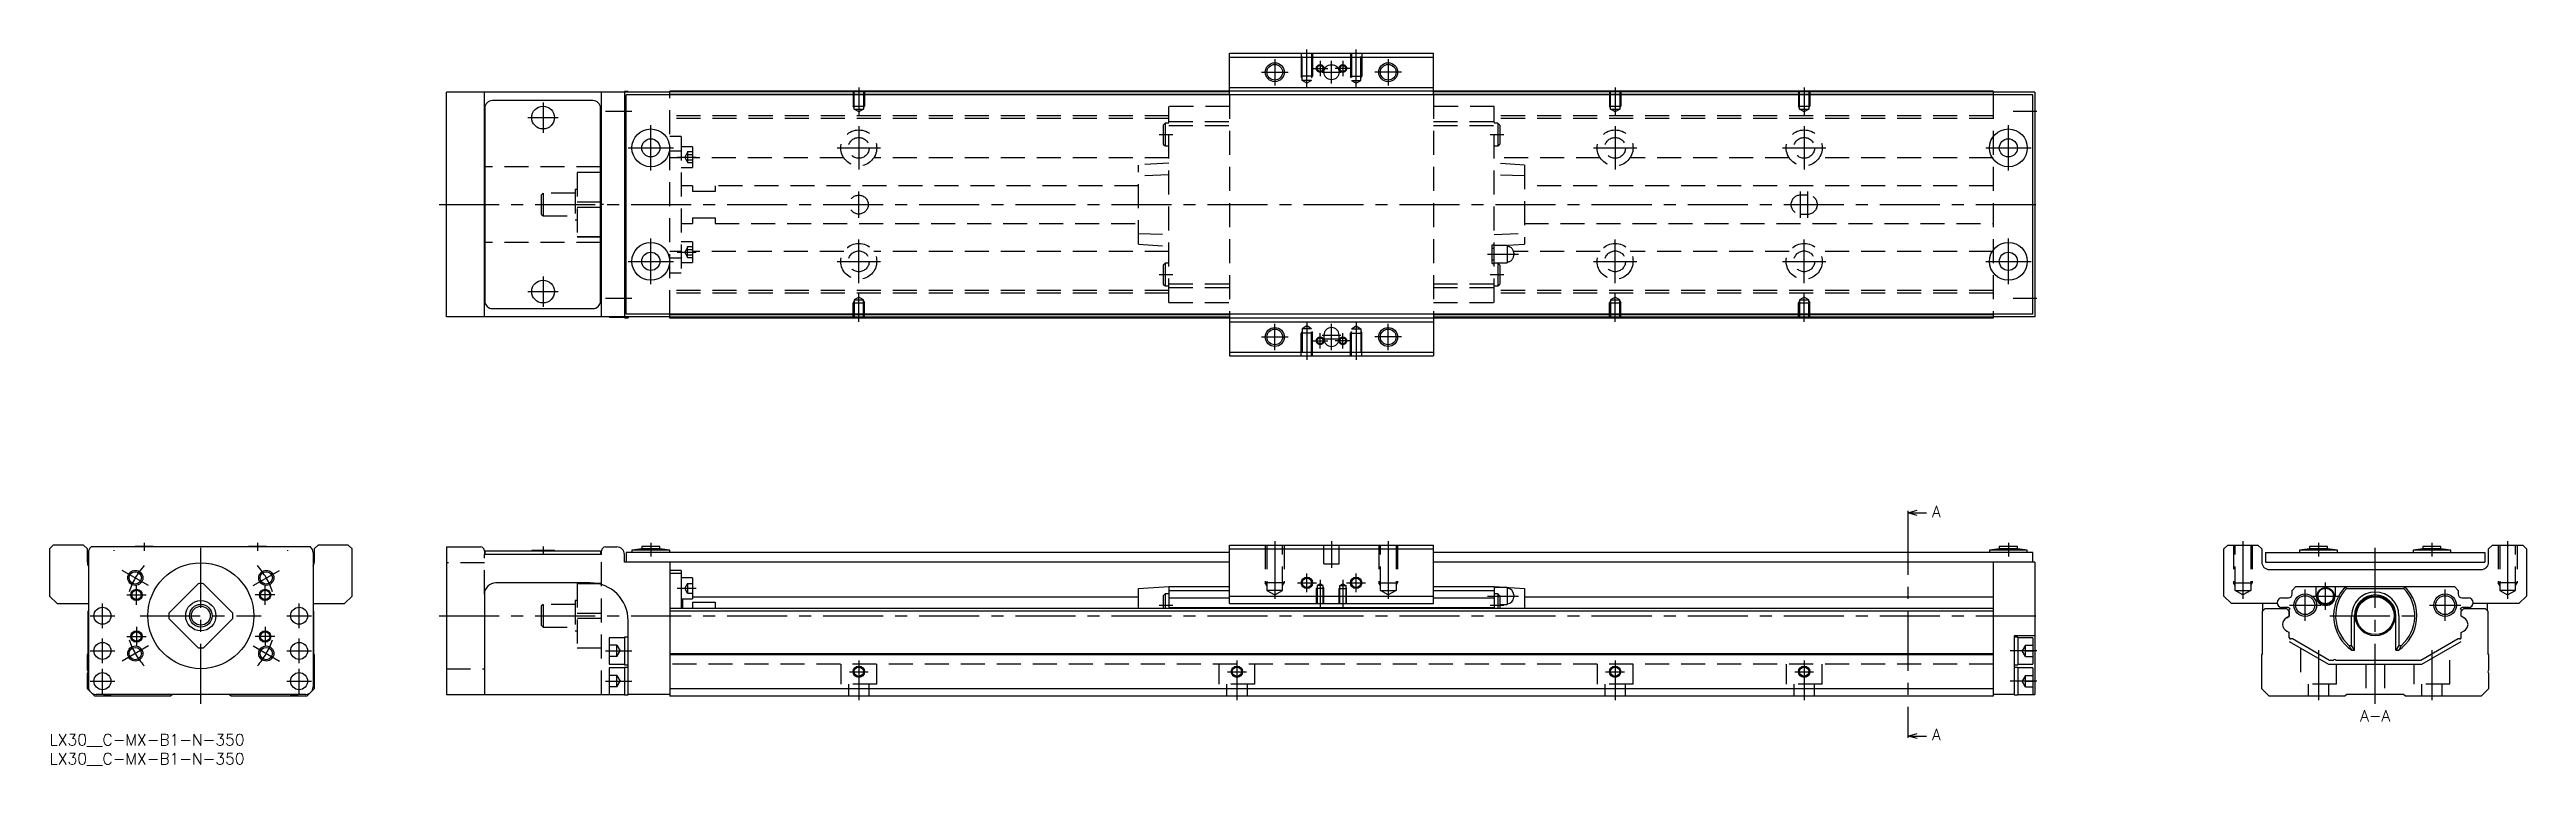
# Model space of a CAD drawing. Extents: x 0 to 655, y -8 to 181.
import ezdxf

# ---------------------------------------------------------------- set-up
doc = ezdxf.new("R2010")
doc.units = 0
doc.header["$LTSCALE"] = 0.5
doc.linetypes.add('CENTER', pattern=[50.8, 31.75, -6.35, 6.35, -6.35])
doc.linetypes.add('DASHED', pattern=[19.05, 12.7, -6.35])
for name, color, linetype in [('MSM_CENTER', 1, 'CENTER'), ('MSM_CONTINUOUS', 7, 'CONTINUOUS'), ('MSM_DASHED', 4, 'DASHED'), ('MSM_NARROW', 5, 'CONTINUOUS'), ('MSM_PART_NUMBER', 7, 'CONTINUOUS')]:
    doc.layers.add(name, color=color, linetype=linetype)
doc.styles.get("Standard").update_dxf_attribs({"font": 'txt.shx', "height": 3, "bigfont": 'bigfont.shx'})

# ---------------------------------------------------------------- blocks, each defined once
blk = doc.blocks.new('*U2')
at = {"layer": 'MSM_PART_NUMBER'}
blk.add_text('LX30__C-MX-B1-N-350', height=3, dxfattribs=at).set_placement((0, -3))
blk = doc.blocks.new('*U3')
at = {"layer": 'MSM_PART_NUMBER'}
blk.add_text('LX30__C-MX-B1-N-350', height=3, dxfattribs=at).set_placement((0, -8))

msp = doc.modelspace()

# ---------------------------------------------------------------- linework, layer by layer
at = {"layer": 'MSM_CENTER'}
for p, q in [((324, 178.5), (324, 171.5)), ((332.5, 171.09), (332.5, 181)), ((336, 178), (336, 174)), ((339, 172), (339, 178)), ((342, 178), (342, 174)), ((345.5, 171.09), (345.5, 181)), ((354, 178.5), (354, 171.5)), ((214, 171), (214, 163.49)), ((320.5, 175), (327.5, 175)), ((334, 176), (338, 176)), ((336.5, 175), (341.5, 175)), ((344, 176), (340, 176)), ((357.5, 175), (350.5, 175)), ((414, 171), (414, 163.49)), ((464, 171), (464, 163.49)), ((130.5, 167), (130.5, 159)), ((147, 164.7), (154, 164.7)), ((519.25, 164.7), (525.5, 164.7)), ((126.5, 163), (134.5, 163)), ((159, 149), (159, 161)), ((214, 160.75), (214, 149.25)), ((293.43, 158.5), (297.07, 158.5)), ((380.93, 158.5), (384.57, 158.5)), ((414, 160.75), (414, 149.25)), ((464, 160.75), (464, 149.25)), ((518, 149), (518, 161)), ((153, 155), (165, 155)), ((166, 152.55), (171, 152.55)), ((208.25, 155), (219.75, 155)), ((408.25, 155), (419.75, 155)), ((458.25, 155), (469.75, 155)), ((512, 155), (524, 155)), ((103, 140), (527, 140)), ((214, 136.5), (214, 143.5)), ((463, 136.5), (463, 143.5)), ((465, 136.5), (465, 143.5)), ((153, 125), (165, 125)), ((159, 119), (159, 131)), ((166, 127.44), (171, 127.44)), ((208.25, 125), (219.75, 125)), ((214, 119.25), (214, 130.75)), ((380.22, 126.9), (388.49, 126.9)), ((408.25, 125), (419.75, 125)), ((414, 119.25), (414, 130.75)), ((458.25, 125), (469.75, 125)), ((464, 119.25), (464, 130.75)), ((512, 125), (524, 125)), ((518, 119), (518, 131)), ((130.5, 121), (130.5, 113)), ((293.43, 121.5), (297.07, 121.5)), ((380.93, 121.5), (384.57, 121.5)), ((126.5, 117), (134.5, 117)), ((147, 115.3), (154, 115.3)), ((214, 109), (214, 116.51)), ((414, 109), (414, 116.51)), ((464, 109), (464, 116.51)), ((519.25, 115.3), (525.5, 115.3)), ((320.5, 105), (327.5, 105)), ((324, 101.5), (324, 108.5)), ((332.5, 108.91), (332.5, 99)), ((336, 102), (336, 106)), ((336.5, 105.5), (341.5, 105.5)), ((339, 101.5), (339, 108.5)), ((342, 102), (342, 106)), ((345.5, 108.91), (345.5, 99)), ((357.5, 105), (350.5, 105)), ((354, 101.5), (354, 108.5)), ((334, 104), (338, 104)), ((336.5, 104.5), (341.5, 104.5)), ((344, 104), (340, 104)), ((491.38, 58), (491.38, 0)), ((17, 48.6), (17, 48.49)), ((25, 50.6), (25, 48.5)), ((40, 8), (40, 51.5)), ((55, 50.6), (55, 48.5)), ((63, 48.49), (63, 48.6)), ((130.5, 49.6), (130.5, 47.49)), ((159, 50.6), (159, 47)), ((324, 51), (324, 35.81)), ((339, 51), (339, 44)), ((354, 51), (354, 35.81)), ((518, 50.6), (518, 47)), ((580, 51), (580, 35.81)), ((600, 50.6), (600, 47)), ((615, 8), (615, 51.5)), ((630, 50.6), (630, 47)), ((650, 51), (650, 35.81)), ((26.14, 39.3), (19.22, 43.3)), ((23, 34.22), (23, 39.38)), ((53.86, 39.3), (60.78, 43.3)), ((57, 34.22), (57, 39.38)), ((330, 40), (335, 40)), ((332.5, 37.5), (332.5, 42.5)), ((336, 40.76), (336, 33.5)), ((342, 40.76), (342, 33.5)), ((343, 40), (348, 40)), ((345.5, 37.5), (345.5, 42.5)), ((601.9, 32.87), (601.9, 40.12)), ((14, 28.05), (14, 34.55)), ((20.42, 36.8), (25.57, 36.8)), ((59.57, 36.8), (54.42, 36.8)), ((66, 28.05), (66, 34.55)), ((166, 38.55), (171, 38.55)), ((293.43, 34.1), (297.07, 34.1)), ((380.22, 36.5), (388.49, 36.5)), ((380.93, 34.1), (384.57, 34.1)), ((592.35, 34.1), (600.65, 34.1)), ((596.5, 29.95), (596.5, 38.25)), ((598.27, 36.5), (605.52, 36.5)), ((629.35, 34.1), (637.65, 34.1)), ((633.5, 29.95), (633.5, 38.25)), ((10.75, 31.3), (17.25, 31.3)), ((23, 28.38), (23, 23.23)), ((24, 31.3), (56, 31.3)), ((57, 28.38), (57, 23.23)), ((62.75, 31.3), (69.25, 31.3)), ((103, 31.3), (527, 31.3)), ((603, 31.3), (627, 31.3)), ((10.75, 22), (17.25, 22)), ((14, 18.75), (14, 25.25)), ((26.14, 23.3), (19.22, 19.3)), ((20.42, 25.8), (25.57, 25.8)), ((53.86, 23.3), (60.78, 19.3)), ((59.57, 25.8), (54.42, 25.8)), ((62.75, 22), (69.25, 22)), ((66, 18.75), (66, 25.25)), ((147, 22), (154, 22)), ((525.5, 22), (518.5, 22)), ((600, 22.18), (600, 9)), ((630, 22.18), (630, 9)), ((10.75, 14), (17.25, 14)), ((14, 10.75), (14, 17.25)), ((62.75, 14), (69.25, 14)), ((66, 10.75), (66, 17.25)), ((147, 14), (154, 14)), ((211.5, 16.5), (216.5, 16.5)), ((214, 19.5), (214, 9)), ((311.5, 16.5), (316.5, 16.5)), ((314, 19.5), (314, 9)), ((411.5, 16.5), (416.5, 16.5)), ((414, 19.5), (414, 9)), ((461.5, 16.5), (466.5, 16.5)), ((464, 19.5), (464, 9)), ((525.5, 14), (518.5, 14))]:
    msp.add_line(p, q, dxfattribs=at)
for start, end in [(138.53845, 161.46155), (18.53845, 41.46155), (198.53845, 221.46155), (318.53845, 341.46155)]:
    msp.add_arc((40, 31.3), 20, start, end, dxfattribs=at)
at = {"layer": 'MSM_CONTINUOUS'}
for p, q in [((312, 169), (312, 180)), ((312, 180), (366, 180)), ((312, 179), (366, 179)), ((366, 169), (366, 180)), ((312, 171), (366, 171)), ((105, 110.3), (105, 169.7)), ((164, 169.7), (105, 169.7)), ((115, 110.3), (115, 169.7)), ((115.1, 165.5), (115.1, 114.5)), ((143.7, 167.5), (117.1, 167.5)), ((145.7, 114.5), (145.7, 165.5)), ((146, 110.3), (146, 169.7)), ((148, 169.75), (148, 169.7)), ((152, 169.75), (148, 169.75)), ((153, 169.9), (152, 169.9)), ((152, 169.9), (152, 110.1)), ((152.5, 111), (152.5, 169)), ((524.5, 169), (152.5, 169)), ((153, 169.9), (153, 169.7)), ((164, 169), (164, 170)), ((514, 170), (164, 170)), ((312, 169.8), (164, 169.8)), ((312, 169.1), (164, 169.1)), ((514, 169.8), (366, 169.8)), ((514, 169.1), (366, 169.1)), ((514, 170), (514, 169)), ((525, 169.7), (514, 169.7)), ((524.5, 111), (524.5, 169)), ((525, 169.7), (525, 110.3)), ((115, 158.2), (115.1, 158.2)), ((145.7, 158.2), (146, 158.2)), ((115.1, 150), (115, 150)), ((146, 150), (145.7, 150)), ((146, 148.5), (145.7, 148.5)), ((146, 148.47), (145.7, 148.47)), ((145.7, 140.72), (146, 140.72)), ((146, 139.28), (145.7, 139.28)), ((146, 131.53), (145.7, 131.53)), ((146, 131.5), (145.7, 131.5)), ((115.1, 130), (115, 130)), ((146, 130), (145.7, 130)), ((115.1, 121.8), (115, 121.8)), ((146, 121.8), (145.7, 121.8)), ((117.1, 112.5), (143.7, 112.5)), ((164, 110.3), (105, 110.3)), ((148, 110.3), (148, 110.25)), ((148, 110.25), (152, 110.25)), ((152, 110.1), (153, 110.1)), ((524.5, 111), (152.5, 111)), ((153, 110.3), (153, 110.1)), ((164, 110), (164, 111)), ((312, 110.9), (164, 110.9)), ((312, 110.2), (164, 110.2)), ((514, 110), (164, 110)), ((312, 111), (312, 100)), ((312, 109), (366, 109)), ((337, 105.5), (337, 104.5)), ((341, 104.5), (341, 105.5)), ((366, 111), (366, 100)), ((514, 110.9), (366, 110.9)), ((514, 110.2), (366, 110.2)), ((514, 111), (514, 110)), ((525, 110.3), (514, 110.3)), ((312, 101), (366, 101)), ((312, 100), (366, 100)), ((491.38, 58.5), (493.87, 59.17)), ((491.38, 59), (491.38, 58)), ((493.87, 57.83), (491.38, 58.5)), ((491.38, 58.5), (496.38, 58.5)), ((1, 50), (0, 49)), ((0, 49), (0, 36.5)), ((9, 50), (1, 50)), ((10, 49), (9, 50)), ((10, 45.5), (10, 49)), ((10.3, 48), (10.3, 12.5)), ((69.02, 49.5), (10.98, 49.5)), ((22.6, 49.6), (22.6, 49.5)), ((27.4, 49.6), (22.6, 49.6)), ((27.4, 49.5), (27.4, 49.6)), ((52.6, 49.6), (52.6, 49.5)), ((57.4, 49.6), (52.6, 49.6)), ((57.4, 49.5), (57.4, 49.6)), ((69.7, 48), (69.7, 12.5)), ((71, 50), (70, 49)), ((70, 49), (70, 45.5)), ((79, 50), (71, 50)), ((80, 49), (79, 50)), ((80, 36.5), (80, 49)), ((105, 49.5), (105, 10.5)), ((105, 49.5), (114, 49.5)), ((115, 48.5), (115, 47.5)), ((146, 47.5), (115, 47.5)), ((115.1, 48.5), (115.1, 47.5)), ((115.1, 48.5), (145.7, 48.5)), ((127.5, 48.6), (133.5, 48.6)), ((127.5, 48.6), (127.5, 48.5)), ((133.5, 48.5), (133.5, 48.6)), ((145.7, 48.5), (145.7, 47.5)), ((146, 47.5), (146, 48.5)), ((147, 49.5), (150, 49.5)), ((152, 45.5), (152, 47.5)), ((152.5, 48), (152.5, 45.5)), ((312, 48), (152.5, 48)), ((156.6, 49), (154, 48.6)), ((154, 48.6), (154, 48)), ((164, 48.6), (154, 48.6)), ((156.6, 49.6), (156.6, 49)), ((161.4, 49.6), (156.6, 49.6)), ((161.4, 49), (156.6, 49)), ((161.4, 49), (161.4, 49.6)), ((164, 48.6), (161.4, 49)), ((164, 48), (164, 48.6)), ((312, 50), (366, 50)), ((312, 34.5), (312, 50)), ((312, 49), (366, 49)), ((366, 34.5), (366, 50)), ((524.5, 48), (366, 48)), ((515.6, 49), (513, 48.6)), ((513, 48.6), (513, 48)), ((523, 48.6), (513, 48.6)), ((515.6, 49.6), (515.6, 49)), ((520.4, 49.6), (515.6, 49.6)), ((520.4, 49), (515.6, 49)), ((520.4, 49), (520.4, 49.6)), ((523, 48.6), (520.4, 49)), ((523, 48), (523, 48.6)), ((524.5, 45.5), (524.5, 48)), ((575, 49), (576, 50)), ((575, 36.5), (575, 49)), ((576, 50), (584, 50)), ((584, 50), (585, 49)), ((585, 49), (585, 45.5)), ((586, 48), (644, 48)), ((586, 48), (586, 45.5)), ((597.6, 49), (595, 48.6)), ((595, 48.6), (595, 48)), ((605, 48.6), (595, 48.6)), ((602.4, 49.6), (597.6, 49.6)), ((597.6, 49.6), (597.6, 49)), ((602.4, 49), (597.6, 49)), ((602.4, 49), (602.4, 49.6)), ((605, 48.6), (602.4, 49)), ((605, 48), (605, 48.6)), ((627.6, 49), (625, 48.6)), ((635, 48.6), (625, 48.6)), ((625, 48.6), (625, 48)), ((632.4, 49.6), (627.6, 49.6)), ((627.6, 49.6), (627.6, 49)), ((632.4, 49), (627.6, 49)), ((632.4, 49), (632.4, 49.6)), ((635, 48.6), (632.4, 49)), ((635, 48), (635, 48.6)), ((644, 48), (644, 45.5)), ((645, 49), (646, 50)), ((645, 45.5), (645, 49)), ((646, 50), (654, 50)), ((654, 50), (655, 49)), ((655, 49), (655, 36.5)), ((39.28, 39.77), (31.53, 32.02)), ((48.47, 32.02), (40.72, 39.77)), ((143, 40), (118, 40)), ((312, 45.5), (152, 45.5)), ((164, 45.5), (164, 10)), ((167, 43.3), (164, 43.3)), ((167, 42.45), (164, 42.45)), ((167, 43.3), (167, 33.2)), ((170, 41.3), (167, 41.3)), ((170, 41.3), (170, 35.8)), ((525, 45.5), (366, 45.5)), ((514, 45.5), (514, 10)), ((525, 45.5), (525, 10.5)), ((586, 45.5), (644, 45.5)), ((587, 43.5), (643, 43.5)), ((0, 36.5), (2, 34.5)), ((2, 34.5), (10.3, 34.5)), ((69.7, 34.5), (78, 34.5)), ((78, 34.5), (80, 36.5)), ((115, 37), (115, 10.5)), ((514, 33.2), (164, 33.2)), ((167, 35.8), (170, 35.8)), ((167.5, 33.2), (167.5, 35.8)), ((170, 36.3), (288, 36.3)), ((170, 34.87), (176, 34.87)), ((170, 34.87), (170, 33.2)), ((176, 34.87), (176, 33.2)), ((288, 38.5), (296, 39)), ((288, 33.2), (288, 38.5)), ((295, 37.1), (294.5, 36.6)), ((294.5, 36.6), (294.5, 33.2)), ((296, 37.1), (295, 37.1)), ((295, 37.1), (295, 33.2)), ((296, 39), (312, 39)), ((296, 39), (296, 33.2)), ((296, 38), (312, 38)), ((296, 36), (312, 36)), ((296, 33.5), (382, 33.5)), ((312, 36.5), (366, 36.5)), ((312, 34.5), (366, 34.5)), ((366, 39), (382, 39)), ((366, 38), (382, 38)), ((366, 36), (382, 36)), ((382, 39), (390, 38.5)), ((382, 39), (382, 33.2)), ((385.45, 38.75), (382, 38.75)), ((383, 37.1), (382, 37.1)), ((383.5, 36.6), (383, 37.1)), ((383, 37.1), (383, 33.2)), ((383.5, 36.6), (383.5, 33.2)), ((383.5, 34.25), (385.45, 34.25)), ((385.45, 38.75), (385.45, 34.25)), ((387.2, 36.8), (387.2, 36.2)), ((390, 38.5), (390, 33.2)), ((390, 36.3), (514, 36.3)), ((577, 34.5), (575, 36.5)), ((589.13, 34.5), (577, 34.5)), ((585.2, 32.5), (585.9, 33.2)), ((585.3, 32.6), (585.3, 34.5)), ((585.9, 33.2), (591.55, 33.2)), ((590.35, 36), (592.05, 36)), ((591.75, 33.5), (590.35, 33.5)), ((591.55, 33.2), (592.25, 32.5)), ((591.55, 33.2), (592.25, 32.5)), ((593.05, 38), (594.05, 39)), ((593.05, 37), (593.05, 38)), ((594.05, 39), (635.95, 39)), ((599.4, 36.5), (599.4, 39)), ((604.4, 39), (604.4, 36.5)), ((607.14, 39), (607.4, 38.5)), ((607.4, 38.5), (622.6, 38.5)), ((622.6, 38.5), (622.86, 39)), ((635.95, 39), (636.95, 38)), ((636.95, 38), (636.95, 37)), ((637.75, 32.5), (638.45, 33.2)), ((637.75, 32.5), (638.45, 33.2)), ((637.95, 36), (639.65, 36)), ((639.65, 33.5), (638.25, 33.5)), ((638.45, 33.2), (644.1, 33.2)), ((653, 34.5), (640.87, 34.5)), ((644.1, 33.2), (644.8, 32.5)), ((644.7, 32.6), (644.7, 34.5)), ((655, 36.5), (653, 34.5)), ((10.2, 32.5), (10.3, 32.6)), ((10.2, 21.2), (10.2, 32.5)), ((31.53, 30.58), (39.28, 22.83)), ((40.72, 22.83), (48.47, 30.58)), ((69.7, 32.6), (69.8, 32.5)), ((69.8, 32.5), (69.8, 21.2)), ((153, 10.35), (153, 30)), ((514, 32.5), (164, 32.5)), ((585.2, 21.2), (585.2, 32.5)), ((592.25, 31.15), (591.5, 30.72)), ((592.25, 26.85), (591.5, 27.28)), ((591.6, 30.78), (592.25, 31.15)), ((591.6, 27.22), (592.25, 26.85)), ((592.2, 32.55), (592.2, 32.7)), ((592.25, 32.5), (592.2, 32.55)), ((592.25, 31.15), (592.25, 32.5)), ((592.25, 32.5), (592.25, 31.15)), ((592.25, 25.45), (592.25, 26.85)), ((608.74, 23.45), (608.74, 31.3)), ((609.5, 22.2), (609.5, 31.3)), ((620.5, 22.2), (620.5, 31.3)), ((621.26, 31.3), (621.26, 23.45)), ((637.75, 31.15), (637.75, 32.5)), ((638.4, 30.78), (637.75, 31.15)), ((637.75, 26.85), (638.5, 27.28)), ((637.75, 25.45), (637.75, 26.85)), ((637.8, 32.7), (637.8, 32.55)), ((638.4, 30.78), (638.49, 30.73)), ((644.8, 32.5), (644.8, 21.2)), ((10, 21), (10.2, 21.2)), ((10, 16.9), (10, 21)), ((69.8, 21.2), (70, 21)), ((70, 21), (70, 12)), ((152, 25.5), (148, 25.5)), ((148, 25.5), (148, 18.5)), ((153, 25.65), (152, 25.65)), ((152, 25.65), (152, 18.35)), ((514, 21.2), (164, 21.2)), ((514, 21), (164, 21)), ((525, 26), (519.5, 26)), ((519.5, 26), (519.5, 10.35)), ((520.5, 25.65), (519.5, 25.65)), ((520.5, 25.65), (520.5, 18.35)), ((524.5, 25.5), (520.5, 25.5)), ((524.5, 25.5), (524.5, 18.5)), ((585, 21), (585.2, 21.2)), ((585, 12), (585, 21)), ((592.25, 24.5), (602.64, 18.5)), ((593.1, 25.16), (592.7, 25.16)), ((602.91, 19.5), (593.1, 25.16)), ((608.07, 23.45), (608.74, 23.45)), ((609.5, 22.2), (608.74, 23.45)), ((608.82, 22.2), (609.5, 22.2)), ((621.26, 23.45), (620.5, 22.2)), ((620.5, 22.2), (621.18, 22.2)), ((621.26, 23.45), (621.93, 23.45)), ((636.9, 25.16), (627.09, 19.5)), ((627.36, 18.5), (637.75, 24.5)), ((637.3, 25.16), (636.9, 25.16)), ((644.8, 21.2), (645, 21)), ((645, 21), (645, 16.9)), ((10, 12), (10, 16.1)), ((148, 18.5), (152, 18.5)), ((152, 17.5), (148, 17.5)), ((148, 17.5), (148, 10.5)), ((152, 18.35), (153, 18.35)), ((153, 17.65), (152, 17.65)), ((152, 17.65), (152, 10.35)), ((519.5, 18.35), (520.5, 18.35)), ((520.5, 17.65), (519.5, 17.65)), ((520.5, 18.5), (524.5, 18.5)), ((520.5, 17.65), (520.5, 10.35)), ((524.5, 17.5), (520.5, 17.5)), ((524.5, 17.5), (524.5, 10.5)), ((602.64, 18.5), (627.36, 18.5)), ((603.85, 19.5), (602.91, 19.5)), ((627.09, 19.5), (604.65, 19.5)), ((645, 16.1), (645, 12)), ((10.7, 11.3), (10, 12)), ((12, 10), (11.1, 10.9)), ((32, 10), (12, 10)), ((67.7, 10.5), (12.3, 10.5)), ((32.5, 10.5), (32, 10)), ((48, 10), (47.5, 10.5)), ((68, 10), (48, 10)), ((68.9, 10.9), (68, 10)), ((70, 12), (69.3, 11.3)), ((105, 10.5), (152, 10.5)), ((152, 10.35), (153, 10.35)), ((164, 10.5), (153, 10.5)), ((514, 12), (164, 12)), ((514, 10), (164, 10)), ((519.5, 10.5), (514, 10.5)), ((519.5, 10.35), (520.5, 10.35)), ((520.5, 10.5), (525, 10.5)), ((587, 10), (585, 12)), ((607, 10), (587, 10)), ((607.5, 10.5), (607, 10)), ((622.5, 10.5), (607.5, 10.5)), ((623, 10), (622.5, 10.5)), ((643, 10), (623, 10)), ((645, 12), (643, 10)), ((491.38, -0.5), (493.87, 0.17)), ((491.38, 0), (491.38, -1)), ((493.87, -1.17), (491.38, -0.5)), ((491.38, -0.5), (496.38, -0.5))]:
    msp.add_line(p, q, dxfattribs=at)
for centre, radius in [((324, 175), 2.07), ((339, 175), 2), ((354, 175), 2.07), ((130.5, 163), 3), ((159, 155), 5), ((159, 155), 2.4), ((518, 155), 5), ((518, 155), 2.4), ((159, 125), 5), ((159, 125), 2.4), ((518, 125), 5), ((518, 125), 2.4), ((130.5, 117), 3), ((324, 105), 2.07), ((354, 105), 2.07), ((22.68, 41.3), 1.62), ((40, 31.3), 14), ((57.32, 41.3), 1.62), ((332.5, 40), 1.23), ((345.5, 40), 1.23), ((14, 31.3), 2.25), ((23, 36.8), 1.23), ((40, 31.3), 4), ((40, 31.3), 3), ((40, 31.3), 2.5), ((57, 36.8), 1.23), ((66, 31.3), 2.25), ((596.5, 34.1), 3), ((596.5, 34.1), 2.5), ((601.9, 36.5), 2.25), ((601.9, 36.5), 2.05), ((615, 31.3), 5.3), ((615, 31.3), 5), ((633.5, 34.1), 3), ((633.5, 34.1), 2.5), ((23, 25.8), 1.23), ((57, 25.8), 1.23), ((14, 22), 2.25), ((22.68, 21.3), 1.62), ((57.32, 21.3), 1.62), ((66, 22), 2.25), ((14, 14), 2.25), ((66, 14), 2.25), ((214, 16.5), 1.23), ((314, 16.5), 1.23), ((414, 16.5), 1.23), ((464, 16.5), 1.23)]:
    msp.add_circle(centre, radius, dxfattribs=at)
for centre, radius, start, end in [((117.1, 165.5), 2, 90, 180), ((143.7, 165.5), 2, 0, 90), ((117.1, 114.5), 2, 180, 270), ((143.7, 114.5), 2, 270, 0), ((339, 105.5), 2, 0, 180), ((339, 104.5), 2, 180, 0), ((12.3, 48), 2, 131.40962, 180), ((67.7, 48), 2, 0, 48.59038), ((114, 48.5), 1, 0, 90), ((147, 48.5), 1, 90, 180), ((150, 47.5), 2, 0, 90), ((12, 45.5), 2, 180, 211.78833), ((40, 31.3), 8.5, 85.11917, 94.88083), ((68, 45.5), 2, 328.21167, 0), ((118, 37), 3, 90, 180), ((143, 30), 10, 0, 90), ((587, 45.5), 2, 180, 270), ((643, 45.5), 2, 270, 0), ((385.45, 36.8), 1.75, 0, 90), ((385.45, 36.2), 1.75, 270, 0), ((590.35, 34.75), 1.25, 90, 270), ((591.75, 32.5), 1, 41.23398, 90), ((592.05, 37), 1, 270, 0), ((592.7, 32.7), 0.5, 113.32535, 180), ((601.9, 36.5), 2.5, 180, 0), ((615, 31.3), 11, 135.573, 235.81959), ((615, 31.3), 10.47, 136.57129, 228.55525), ((615, 31.3), 6.26, 0, 180), ((615, 31.3), 5.5, 0, 180), ((615, 31.3), 11, 304.18041, 44.427), ((615, 31.3), 10.47, 311.44475, 43.42871), ((637.95, 37), 1, 180, 270), ((638.25, 32.5), 1, 90, 138.76602), ((637.3, 32.7), 0.5, 0, 66.67465), ((639.65, 34.75), 1.25, 270, 90), ((40, 31.3), 8.5, 175.11917, 184.88083), ((40, 31.3), 8.5, 355.11917, 4.88083), ((592.65, 28.85), 2.2, 121.45533, 176.01903), ((592.65, 29.15), 2.2, 183.98097, 241.45517), ((592.65, 28.85), 2.2, 121.38869, 134.53306), ((637.35, 28.85), 2.2, 3.98097, 61.45517), ((637.35, 29.15), 2.2, 301.45533, 356.01903), ((40, 31.3), 8.5, 265.11917, 274.88083), ((592.7, 25.66), 0.5, 205.84193, 270), ((604.25, 19.2), 0.5, 36.8699, 143.1301), ((616, 27.35), 8.83, 206.14749, 215.62533), ((614, 27.35), 8.84, 324.37545, 333.85173), ((637.3, 25.66), 0.5, 270, 334.15807), ((9.7, 16.5), 0.5, 306.8699, 53.1301), ((645.3, 16.5), 0.5, 126.8699, 233.1301), ((12.3, 12.5), 2, 180, 270), ((15.3, 14), 3.65, 253.51703, 286.48297), ((64.7, 14), 3.65, 253.51703, 286.48297), ((67.7, 12.5), 2, 270, 0)]:
    msp.add_arc(centre, radius, start, end, dxfattribs=at)
at = {"layer": 'MSM_DASHED'}
for p, q in [((331, 180), (331, 174)), ((331.27, 172.8), (331.27, 180)), ((333.73, 180), (333.73, 172.8)), ((334, 180), (334, 174)), ((344, 180), (344, 174)), ((344.27, 180), (344.27, 172.8)), ((346.73, 172.8), (346.73, 180)), ((347, 180), (347, 174)), ((334, 174), (331, 174)), ((331.27, 173.53), (331, 174)), ((333.73, 172.8), (331.27, 172.8)), ((332.5, 172.09), (331.27, 172.8)), ((333.73, 172.8), (332.5, 172.09)), ((333.73, 173.53), (334, 174)), ((344, 174), (347, 174)), ((344.27, 173.53), (344, 174)), ((344.27, 172.8), (346.73, 172.8)), ((344.27, 172.8), (345.5, 172.09)), ((345.5, 172.09), (346.73, 172.8)), ((346.73, 173.53), (347, 174)), ((164, 111), (164, 169)), ((212.5, 170), (212.5, 166)), ((212.77, 165.53), (212.5, 166)), ((212.5, 166), (215.5, 166)), ((212.77, 165.2), (212.77, 170)), ((212.77, 165.2), (215.23, 165.2)), ((214, 164.49), (212.77, 165.2)), ((215.23, 165.2), (214, 164.49)), ((215.23, 170), (215.23, 165.2)), ((215.23, 165.53), (215.5, 166)), ((215.5, 170), (215.5, 166)), ((312, 165.9), (296, 165.9)), ((296, 114.1), (296, 165.9)), ((312, 169), (312, 111)), ((366, 169), (366, 111)), ((382, 165.9), (366, 165.9)), ((382, 114.1), (382, 165.9)), ((412.5, 170), (412.5, 166)), ((412.77, 165.53), (412.5, 166)), ((412.5, 166), (415.5, 166)), ((412.77, 165.2), (412.77, 170)), ((412.77, 165.2), (415.23, 165.2)), ((414, 164.49), (412.77, 165.2)), ((415.23, 165.2), (414, 164.49)), ((415.23, 170), (415.23, 165.2)), ((415.23, 165.53), (415.5, 166)), ((415.5, 170), (415.5, 166)), ((462.5, 170), (462.5, 166)), ((462.77, 165.53), (462.5, 166)), ((462.5, 166), (465.5, 166)), ((462.77, 165.2), (462.77, 170)), ((462.77, 165.2), (465.23, 165.2)), ((464, 164.49), (462.77, 165.2)), ((465.23, 165.2), (464, 164.49)), ((465.23, 170), (465.23, 165.2)), ((465.23, 165.53), (465.5, 166)), ((465.5, 170), (465.5, 166)), ((514, 169), (514, 111)), ((296, 163.45), (164, 163.45)), ((296, 162.75), (164, 162.75)), ((167, 158), (164, 158)), ((167, 158), (167, 122)), ((295, 161.5), (294.5, 161)), ((294.5, 161), (294.5, 156)), ((295, 161.5), (295, 155.5)), ((296, 161.5), (295, 161.5)), ((296, 161.95), (312, 161.95)), ((296, 160.95), (312, 160.95)), ((366, 161.95), (382, 161.95)), ((366, 160.95), (382, 160.95)), ((514, 163.45), (382, 163.45)), ((514, 162.75), (382, 162.75)), ((383, 161.5), (382, 161.5)), ((383.5, 161), (383, 161.5)), ((383, 161.5), (383, 155.5)), ((383.5, 161), (383.5, 156)), ((167, 154.13), (164, 154.13)), ((167, 152.38), (164, 152.38)), ((170, 155.3), (167, 155.3)), ((168.7, 153.8), (167.98, 152.55)), ((168.7, 151.3), (167.98, 152.55)), ((168.7, 154), (170, 154)), ((168.7, 154), (168.7, 151.11)), ((168.7, 153.28), (170, 153.28)), ((168.7, 151.83), (170, 151.83)), ((168.7, 151.11), (170, 151.11)), ((170, 155.3), (170, 149.8)), ((210.05, 152.36), (170, 152.36)), ((296, 152.36), (217.95, 152.36)), ((296, 151), (288, 150.47)), ((294.5, 156), (295, 155.5)), ((295, 155.5), (296, 155.5)), ((382, 155.5), (383, 155.5)), ((410.05, 152.36), (382, 152.36)), ((390, 150.47), (382, 151)), ((383, 155.5), (383.5, 156)), ((460.05, 152.36), (417.95, 152.36)), ((514, 152.36), (467.95, 152.36)), ((145.7, 150), (115.1, 150)), ((139.5, 148.5), (139.5, 131.5)), ((145.7, 148.5), (139.5, 148.5)), ((145.7, 148.47), (139.5, 148.47)), ((167, 149.8), (170, 149.8)), ((170, 145), (167, 145)), ((170, 145), (170, 143.5)), ((176, 145), (176, 143.5)), ((288, 145), (176, 145)), ((288, 129.53), (288, 150.47)), ((296, 147.86), (288, 147.6)), ((390, 147.6), (382, 147.86)), ((390, 150.47), (390, 129.53)), ((514, 145), (390, 145)), ((130.5, 143), (130, 142.5)), ((130, 142.5), (130, 137.5)), ((130.5, 143), (130.5, 137)), ((139, 143), (130.5, 143)), ((139, 144), (139, 136)), ((139.5, 144), (139, 144)), ((139.5, 140.72), (145.7, 140.72)), ((145.7, 139.28), (139.5, 139.28)), ((146.5, 140), (146, 140)), ((176, 143.5), (170, 143.5)), ((465, 142.5), (463, 142.5)), ((130, 137.5), (130.5, 137)), ((130.5, 137), (139, 137)), ((139, 136), (139.5, 136)), ((139.5, 131.53), (145.7, 131.53)), ((139.5, 131.5), (145.7, 131.5)), ((167, 135), (170, 135)), ((170, 136.5), (176, 136.5)), ((170, 136.5), (170, 135)), ((176, 136.5), (176, 135)), ((176, 135), (288, 135)), ((288, 132.4), (296, 132.14)), ((382, 132.14), (390, 132.4)), ((390, 135), (514, 135)), ((463, 137.5), (465, 137.5)), ((145.7, 130), (115.1, 130)), ((167, 127.62), (164, 127.62)), ((167, 125.87), (164, 125.87)), ((170, 130.19), (167, 130.19)), ((167, 124.69), (170, 124.69)), ((168.7, 128.69), (167.98, 127.44)), ((168.7, 126.19), (167.98, 127.44)), ((168.7, 128.89), (170, 128.89)), ((168.7, 126), (168.7, 128.89)), ((168.7, 128.17), (170, 128.17)), ((168.7, 126.72), (170, 126.72)), ((168.7, 126), (170, 126)), ((170, 130.19), (170, 124.69)), ((210.05, 127.64), (170, 127.64)), ((296, 127.64), (217.95, 127.64)), ((288, 129.53), (296, 129)), ((295, 124.5), (294.5, 124)), ((295, 124.5), (295, 118.5)), ((296, 124.5), (295, 124.5)), ((381.5, 129.4), (382, 129.4)), ((381.5, 124.4), (381.5, 129.4)), ((382, 128.4), (381.5, 128.4)), ((381.5, 125.4), (382, 125.4)), ((385.45, 129.15), (382, 129.15)), ((382, 124.65), (385.45, 124.65)), ((383, 124.5), (382, 124.5)), ((383.5, 124), (383, 124.5)), ((383, 124.5), (383, 118.5)), ((384.26, 129.15), (390, 129.53)), ((385.45, 129.15), (385.45, 124.65)), ((410.05, 127.64), (387.14, 127.64)), ((387.2, 127.2), (387.2, 126.6)), ((460.05, 127.64), (417.95, 127.64)), ((514, 127.64), (467.95, 127.64)), ((164, 122), (167, 122)), ((294.5, 124), (294.5, 119)), ((294.5, 119), (295, 118.5)), ((295, 118.5), (296, 118.5)), ((296, 119.05), (312, 119.05)), ((296, 118.05), (312, 118.05)), ((366, 119.05), (382, 119.05)), ((366, 118.05), (382, 118.05)), ((381.5, 124.4), (382, 124.4)), ((382, 118.5), (383, 118.5)), ((383, 118.5), (383.5, 119)), ((383.5, 124), (383.5, 119)), ((296, 117.25), (164, 117.25)), ((296, 116.55), (164, 116.55)), ((212.77, 114.47), (212.5, 114)), ((212.5, 110), (212.5, 114)), ((212.5, 114), (215.5, 114)), ((214, 115.51), (212.77, 114.8)), ((212.77, 114.8), (212.77, 110)), ((212.77, 114.8), (215.23, 114.8)), ((215.23, 114.8), (214, 115.51)), ((215.23, 110), (215.23, 114.8)), ((215.23, 114.47), (215.5, 114)), ((215.5, 110), (215.5, 114)), ((296, 114.1), (312, 114.1)), ((366, 114.1), (382, 114.1)), ((514, 117.25), (382, 117.25)), ((514, 116.55), (382, 116.55)), ((412.77, 114.47), (412.5, 114)), ((412.5, 110), (412.5, 114)), ((412.5, 114), (415.5, 114)), ((414, 115.51), (412.77, 114.8)), ((412.77, 114.8), (412.77, 110)), ((412.77, 114.8), (415.23, 114.8)), ((415.23, 114.8), (414, 115.51)), ((415.23, 110), (415.23, 114.8)), ((415.23, 114.47), (415.5, 114)), ((415.5, 110), (415.5, 114)), ((462.77, 114.47), (462.5, 114)), ((462.5, 110), (462.5, 114)), ((462.5, 114), (465.5, 114)), ((464, 115.51), (462.77, 114.8)), ((462.77, 114.8), (462.77, 110)), ((462.77, 114.8), (465.23, 114.8)), ((465.23, 114.8), (464, 115.51)), ((465.23, 110), (465.23, 114.8)), ((465.23, 114.47), (465.5, 114)), ((465.5, 110), (465.5, 114)), ((331.27, 106.47), (331, 106)), ((334, 106), (331, 106)), ((331, 100), (331, 106)), ((332.5, 107.91), (331.27, 107.2)), ((331.27, 107.2), (331.27, 100)), ((333.73, 107.2), (331.27, 107.2)), ((333.73, 107.2), (332.5, 107.91)), ((333.73, 100), (333.73, 107.2)), ((333.73, 106.47), (334, 106)), ((334, 100), (334, 106)), ((344.27, 106.47), (344, 106)), ((344, 100), (344, 106)), ((344, 106), (347, 106)), ((344.27, 107.2), (345.5, 107.91)), ((344.27, 100), (344.27, 107.2)), ((344.27, 107.2), (346.73, 107.2)), ((345.5, 107.91), (346.73, 107.2)), ((346.73, 107.2), (346.73, 100)), ((346.73, 106.47), (347, 106)), ((347, 100), (347, 106)), ((115, 37), (115, 47.5)), ((146, 10.5), (146, 47.5)), ((321.5, 50), (321.5, 40)), ((321.93, 50), (321.93, 38)), ((326.07, 38), (326.07, 50)), ((326.5, 50), (326.5, 40)), ((337, 45), (337, 50)), ((341, 45), (341, 50)), ((351.5, 50), (351.5, 40)), ((351.93, 38), (351.93, 50)), ((356.07, 50), (356.07, 38)), ((356.5, 50), (356.5, 40)), ((577.5, 50), (577.5, 40)), ((577.93, 38), (577.93, 50)), ((582.07, 50), (582.07, 38)), ((582.5, 50), (582.5, 40)), ((647.5, 50), (647.5, 40)), ((647.93, 50), (647.93, 38)), ((652.07, 38), (652.07, 50)), ((652.5, 50), (652.5, 40)), ((115, 45.3), (105, 45.3)), ((139.5, 39.8), (139.5, 22.8)), ((146, 39.8), (139.5, 39.8)), ((146, 39.77), (139.5, 39.77)), ((168.7, 39.8), (167.98, 38.55)), ((168.7, 39.8), (170, 39.8)), ((168.7, 39.8), (168.7, 37.3)), ((326.5, 40), (321.5, 40)), ((321.93, 39.25), (321.5, 40)), ((326.07, 39.25), (326.5, 40)), ((336, 39.76), (335.22, 39.31)), ((336.78, 39.31), (335.22, 39.31)), ((335.22, 39.31), (335.22, 34.5)), ((336.78, 39.31), (336, 39.76)), ((336.78, 34.5), (336.78, 39.31)), ((337, 45), (341, 45)), ((341.22, 39.31), (342, 39.76)), ((341.22, 39.31), (342.78, 39.31)), ((341.22, 34.5), (341.22, 39.31)), ((342, 39.76), (342.78, 39.31)), ((342.78, 39.31), (342.78, 34.5)), ((351.5, 40), (356.5, 40)), ((351.93, 39.25), (351.5, 40)), ((356.07, 39.25), (356.5, 40)), ((577.5, 40), (582.5, 40)), ((577.93, 39.25), (577.5, 40)), ((582.07, 39.25), (582.5, 40)), ((652.5, 40), (647.5, 40)), ((647.93, 39.25), (647.5, 40)), ((652.07, 39.25), (652.5, 40)), ((130.5, 34.3), (130, 33.8)), ((130, 33.8), (130, 28.8)), ((130.5, 34.3), (130.5, 28.3)), ((139, 34.3), (130.5, 34.3)), ((139, 35.3), (139, 27.3)), ((139.5, 35.3), (139, 35.3)), ((168.7, 37.3), (167.98, 38.55)), ((168.7, 38.55), (170, 38.55)), ((168.7, 37.3), (170, 37.3)), ((326.07, 38), (321.93, 38)), ((321.93, 38), (324, 36.81)), ((324, 36.81), (326.07, 38)), ((335.22, 38.87), (335, 38.5)), ((337, 38.5), (335, 38.5)), ((335, 34.5), (335, 38.5)), ((336.78, 38.87), (337, 38.5)), ((337, 34.5), (337, 38.5)), ((341.22, 38.87), (341, 38.5)), ((341, 34.5), (341, 38.5)), ((341, 38.5), (343, 38.5)), ((342.78, 38.87), (343, 38.5)), ((343, 34.5), (343, 38.5)), ((351.93, 38), (356.07, 38)), ((354, 36.81), (351.93, 38)), ((356.07, 38), (354, 36.81)), ((580, 36.81), (577.93, 38)), ((577.93, 38), (582.07, 38)), ((582.07, 38), (580, 36.81)), ((647.93, 38), (650, 36.81)), ((652.07, 38), (647.93, 38)), ((650, 36.81), (652.07, 38)), ((130, 28.8), (130.5, 28.3)), ((130.5, 28.3), (139, 28.3)), ((139, 27.3), (139.5, 27.3)), ((139.5, 32.02), (146, 32.02)), ((146, 30.58), (139.5, 30.58)), ((139.5, 22.83), (146, 22.83)), ((139.5, 22.8), (146, 22.8)), ((150, 23.5), (148, 23.5)), ((150, 20.5), (148, 20.5)), ((150, 20.5), (150, 23.5)), ((150, 23.5), (150.87, 22)), ((150, 20.5), (150.87, 22)), ((522.5, 23.5), (521.63, 22)), ((522.5, 20.5), (521.63, 22)), ((522.5, 20.5), (522.5, 23.5)), ((522.5, 23.5), (524.5, 23.5)), ((522.5, 22), (524.5, 22)), ((522.5, 20.5), (524.5, 20.5)), ((595.25, 22.77), (595.25, 13.2)), ((634.75, 13.2), (634.75, 22.77)), ((105, 17.3), (115, 17.3)), ((150, 15.5), (148, 15.5)), ((150, 12.5), (150, 15.5)), ((150, 15.5), (150.87, 14)), ((150, 12.5), (150.87, 14)), ((514, 18.5), (164, 18.5)), ((209.25, 18.5), (209.25, 13.2)), ((218.75, 13.2), (209.25, 13.2)), ((211.25, 13.2), (211.25, 10)), ((216.75, 10), (216.75, 13.2)), ((218.75, 13.2), (218.75, 18.5)), ((309.25, 18.5), (309.25, 13.2)), ((318.75, 13.2), (309.25, 13.2)), ((311.25, 13.2), (311.25, 10)), ((316.75, 10), (316.75, 13.2)), ((318.75, 13.2), (318.75, 18.5)), ((409.25, 18.5), (409.25, 13.2)), ((418.75, 13.2), (409.25, 13.2)), ((411.25, 13.2), (411.25, 10)), ((416.75, 10), (416.75, 13.2)), ((418.75, 13.2), (418.75, 18.5)), ((459.25, 18.5), (459.25, 13.2)), ((468.75, 13.2), (459.25, 13.2)), ((461.25, 13.2), (461.25, 10)), ((466.75, 10), (466.75, 13.2)), ((468.75, 13.2), (468.75, 18.5)), ((522.5, 15.5), (521.63, 14)), ((522.5, 12.5), (521.63, 14)), ((522.5, 12.5), (522.5, 15.5)), ((522.5, 15.5), (524.5, 15.5)), ((522.5, 14), (524.5, 14)), ((604.75, 13.2), (595.25, 13.2)), ((597.25, 13.2), (597.25, 10)), ((602.75, 10), (602.75, 13.2)), ((604.75, 13.2), (604.75, 18.5)), ((612.5, 18.5), (612.5, 10.5)), ((617.5, 18.5), (617.5, 10.5)), ((625.25, 18.5), (625.25, 13.2)), ((634.75, 13.2), (625.25, 13.2)), ((627.25, 13.2), (627.25, 10)), ((632.75, 10), (632.75, 13.2)), ((150, 12.5), (148, 12.5)), ((522.5, 12.5), (524.5, 12.5))]:
    msp.add_line(p, q, dxfattribs=at)
for centre, radius in [((336, 176), 1), ((342, 176), 1), ((336, 176), 0.784), ((342, 176), 0.784), ((214, 155), 4.75), ((214, 155), 2.75), ((414, 155), 4.75), ((414, 155), 2.75), ((464, 155), 4.75), ((464, 155), 2.75), ((214, 140), 2.5), ((214, 125), 4.75), ((214, 125), 2.75), ((414, 125), 4.75), ((414, 125), 2.75), ((464, 125), 4.75), ((464, 125), 2.75), ((336, 104), 1), ((342, 104), 1), ((336, 104), 0.784), ((342, 104), 0.784)]:
    msp.add_circle(centre, radius, dxfattribs=at)
for centre, radius, start, end in [((463, 140), 2.5, 90, 270), ((465, 140), 2.5, 270, 90), ((385.45, 127.2), 1.75, 0, 90), ((385.45, 126.6), 1.75, 270, 0)]:
    msp.add_arc(centre, radius, start, end, dxfattribs=at)
at = {"layer": 'MSM_NARROW'}
for centre, radius in [((324, 175), 2.5), ((354, 175), 2.5), ((324, 105), 2.5), ((354, 105), 2.5), ((22.68, 41.3), 2), ((57.32, 41.3), 2), ((332.5, 40), 1.5), ((345.5, 40), 1.5), ((23, 36.8), 1.5), ((57, 36.8), 1.5), ((23, 25.8), 1.5), ((57, 25.8), 1.5), ((22.68, 21.3), 2), ((57.32, 21.3), 2), ((214, 16.5), 1.5), ((314, 16.5), 1.5), ((414, 16.5), 1.5), ((464, 16.5), 1.5)]:
    msp.add_circle(centre, radius, dxfattribs=at)

# ---------------------------------------------------------------- block references
at = {"layer": 'MSM_CONTINUOUS'}
for name in ['*U2', '*U3']:
    msp.add_blockref(name, (0, 0), dxfattribs=at)

# ---------------------------------------------------------------- texts
at = {"layer": 'MSM_PART_NUMBER'}
for s, p in [('A', (497.79, 57.37)), ('A', (497.79, -1.63)), ('A-A', (611.01, 3.36))]:
    msp.add_text(s, height=3, dxfattribs=at).set_placement(p)

doc.saveas('drawing.dxf')
